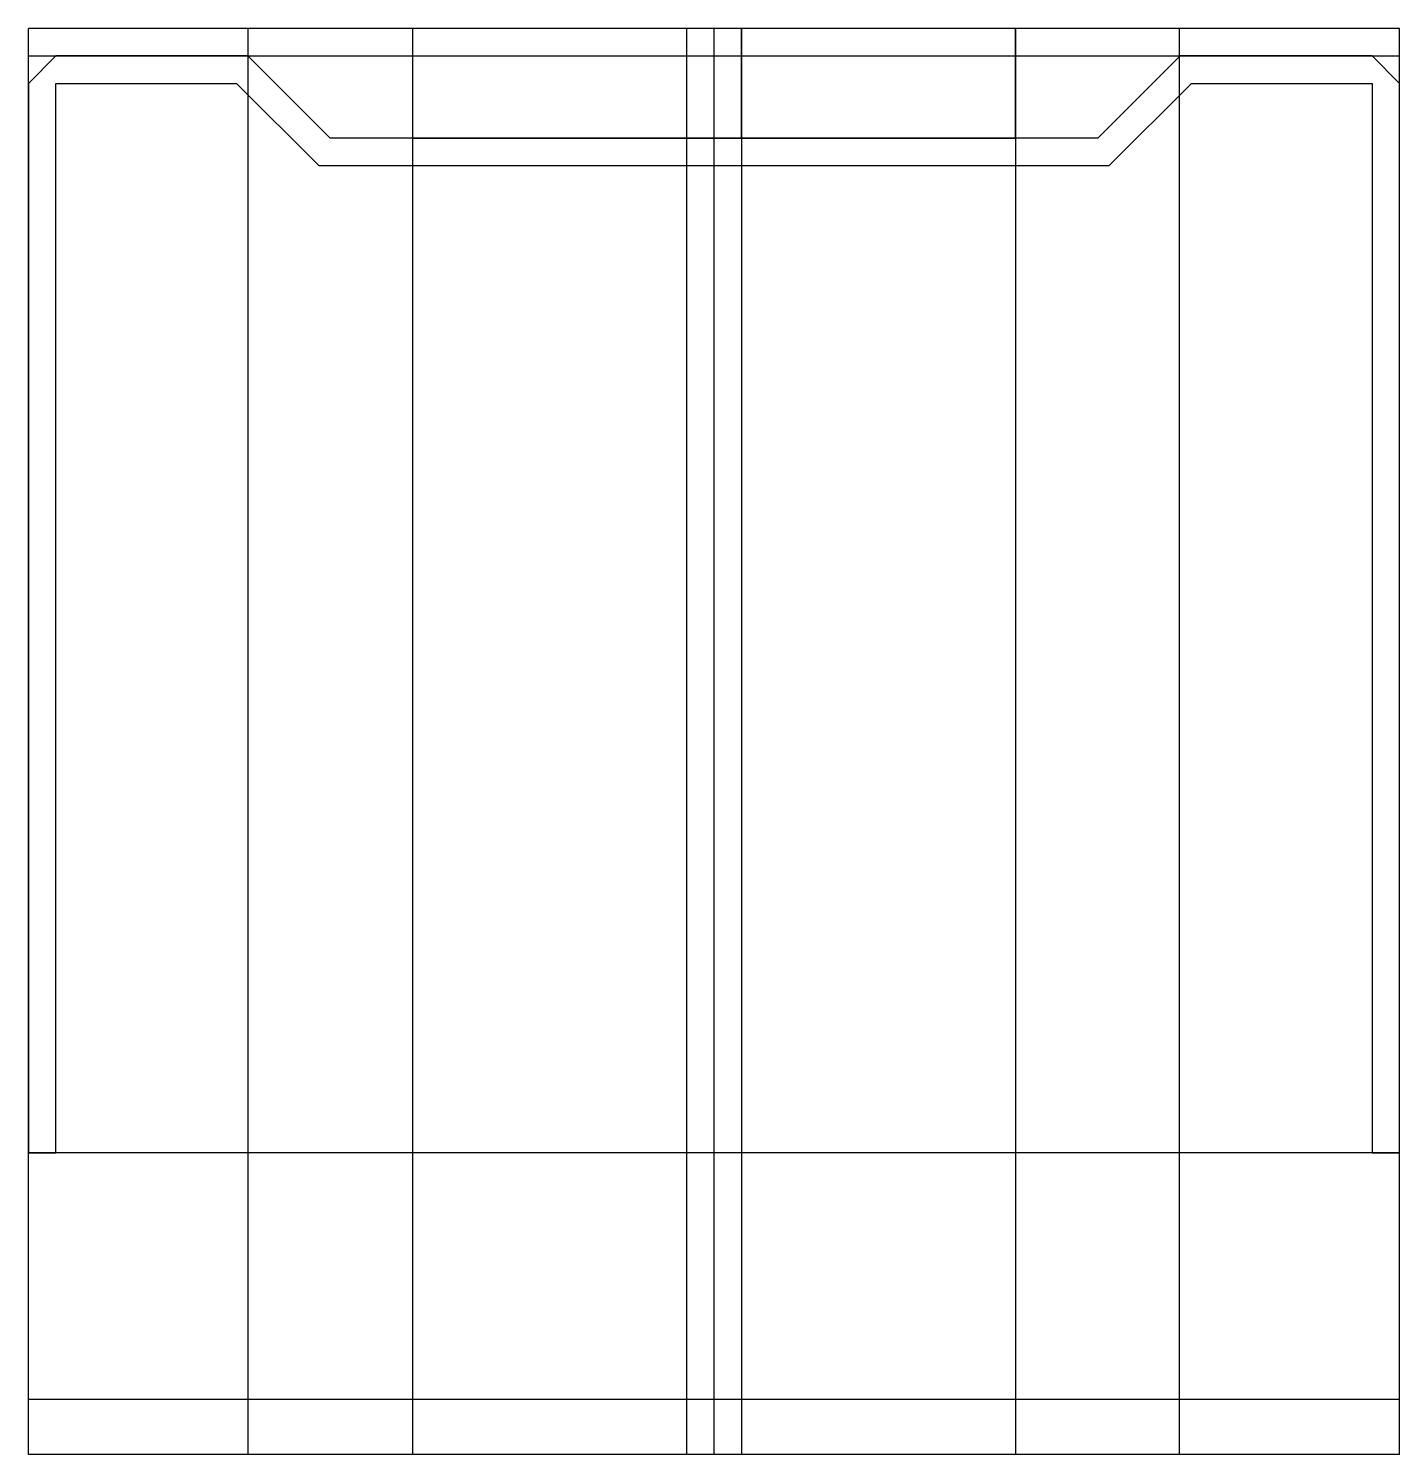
# Model space of a CAD drawing. Extents: x -25 to 25, y -51 to 1.
import ezdxf

# ---------------------------------------------------------------- set-up
doc = ezdxf.new("R2010")
doc.units = 0
doc.layers.get('0').update_dxf_attribs({"linetype": 'CONTINUOUS'})

msp = doc.modelspace()

# ---------------------------------------------------------------- linework, layer by layer
at = {"linetype": 'CONTINUOUS'}
for p, q in [((25, 1), (-25, 1)), ((-25, -51), (-25, 1)), ((-17, 1), (-17, -51)), ((-11, 1), (-11, -51)), ((1, 1), (-11, 1)), ((-11, 1), (-11, -3)), ((-1, 1), (-1, -51)), ((11, 1), (-1, 1)), ((-1, 1), (-1, -3)), ((0, -51), (0, 1)), ((1, 1), (1, -51)), ((1, -3), (1, 1)), ((11, 1), (11, -51)), ((11, -3), (11, 1)), ((16.98, -51), (16.98, 1)), ((25, -51), (25, 1)), ((-25, 0), (25, 0)), ((-24, 0), (-25, -1)), ((-17, 0), (-24, 0)), ((-14, -3), (-17, 0)), ((17, 0), (14, -3)), ((24, 0), (17, 0)), ((25, -1), (24, 0)), ((-25, -1), (-25, -40)), ((-24, -40), (-24, -1)), ((-24, -1), (-17.41, -1)), ((-17.41, -1), (-14.41, -4)), ((14.41, -4), (17.41, -1)), ((17.41, -1), (24, -1)), ((24, -1), (24, -40)), ((25, -40), (25, -1)), ((14, -3), (-14, -3)), ((-11, -3), (1, -3)), ((-1, -3), (11, -3)), ((-14.41, -4), (14.41, -4)), ((25, -40), (-25, -40)), ((-25, -40), (-24, -40)), ((24, -40), (25, -40)), ((25, -40), (24, -40)), ((25, -49), (-25, -49)), ((25, -51), (-25, -51))]:
    msp.add_line(p, q, dxfattribs=at)

doc.saveas('drawing.dxf')
